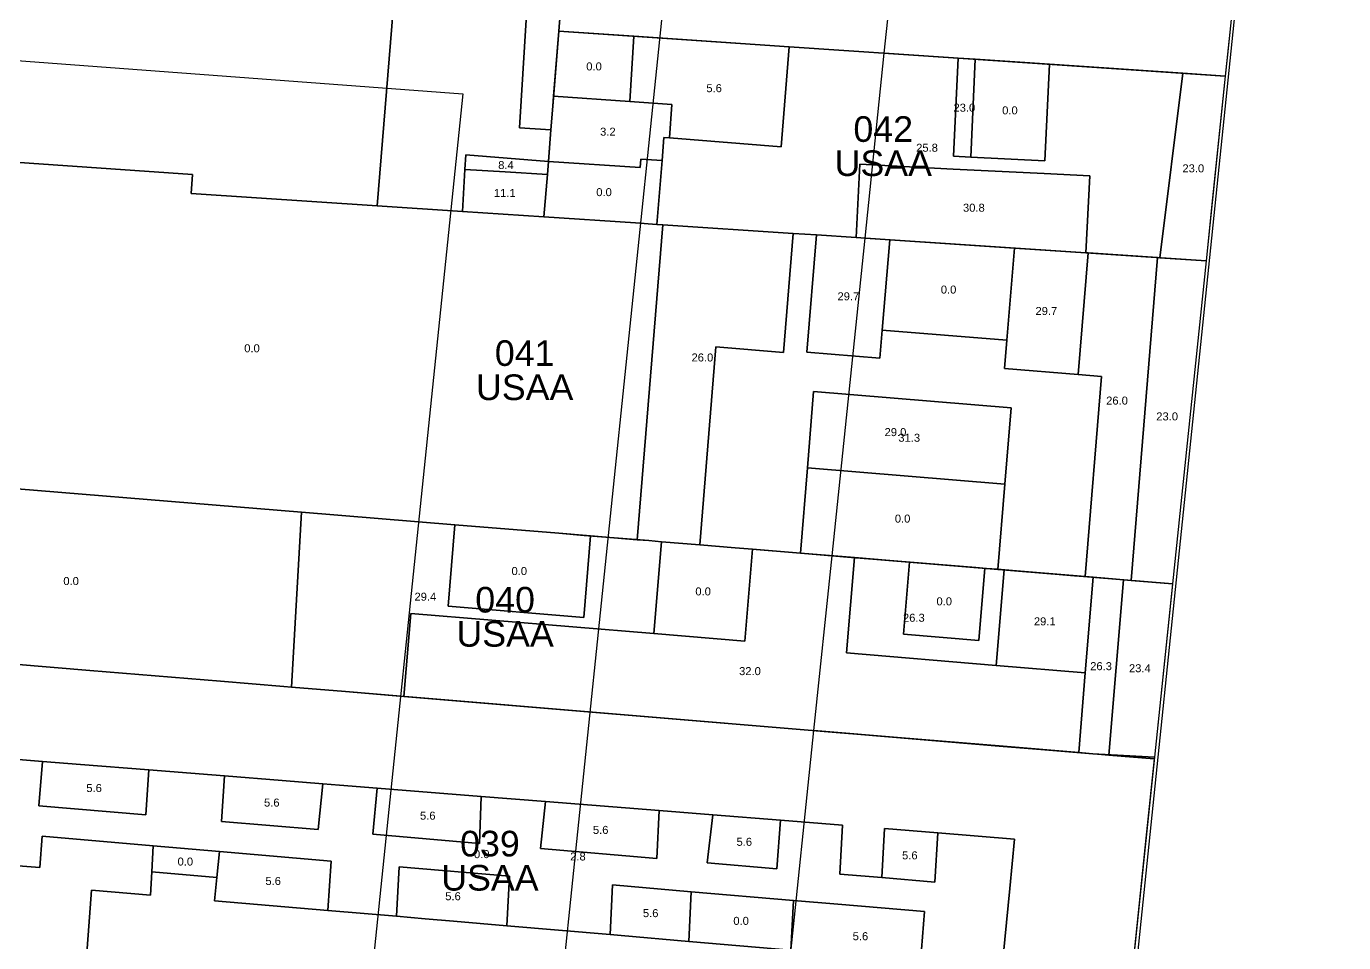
# Model space of a CAD drawing. Header units: metres. Extents: x 6369871 to 6369992, y 6169898 to 6170070.
# Drawn here: x 6369930 to 6369991.7, y 6169969.3 to 6170012.2 of the extents above; entities that cross this region are included whole.
import ezdxf
from ezdxf.enums import TextEntityAlignment as Align

# ---------------------------------------------------------------- set-up
doc = ezdxf.new("R2010")
doc.units = ezdxf.units.M
doc.linetypes.add('DASHED', pattern=[10, 5, -5])
for name, color, linetype, true_color in [('banda_minima', 1, 'Continuous', 0xe41a1c), ('ldf', 7, 'Continuous', 0x000000), ('lfi', 141, 'Continuous', 0x3579b1), ('lib', 2, 'Continuous', 0xffd306), ('manzanas', 250, 'Continuous', 0x404040), ('parcelas', 252, 'Continuous', 0x606060), ('parcelas_etiquetas', 252, 'Continuous', 0x606060), ('tejido', 8, 'Continuous', 0x808080)]:
    doc.layers.add(name, color=color, linetype=linetype, true_color=true_color)
doc.styles.add('ArialBold', font='Arial.ttf')

msp = doc.modelspace()

# ---------------------------------------------------------------- linework, layer by layer
at = {"layer": 'banda_minima', "color": 1, "linetype": 'DASHED', "ltscale": 5}
for points in [[(6369987.094, 6170018.485), (6369986.199, 6170009.878), (6369970.225, 6170010.956), (6369971.125, 6170019.616), (6369987.094, 6170018.485)], [(6369970.225, 6170010.956), (6369986.199, 6170009.878), (6369985.3, 6170001.232), (6369969.324, 6170002.291), (6369970.225, 6170010.956)], [(6369969.324, 6170002.291), (6369985.3, 6170001.232), (6369983.726, 6169986.104), (6369967.776, 6169987.415), (6369969.324, 6170002.291)], [(6369967.777, 6169987.415), (6369983.726, 6169986.104), (6369982.882, 6169977.988), (6369980.004, 6169978.138), (6369966.924, 6169979.226), (6369967.777, 6169987.415)], [(6369966.924, 6169979.226), (6369980.004, 6169978.138), (6369982.882, 6169977.988), (6369981.357, 6169963.318), (6369965.407, 6169964.635), (6369966.924, 6169979.226)]]:
    msp.add_lwpolyline(points, dxfattribs=at)
at = {"layer": 'ldf'}
for points in [[(6369954.974, 6170011.986), (6369955.358, 6170016.788), (6369955.673, 6170020.711)], [(6369954.28, 6170003.287), (6369954.438, 6170005.273), (6369954.471, 6170005.682), (6369954.606, 6170007.367), (6369954.694, 6170008.474), (6369954.974, 6170011.986)], [(6369954.28, 6170003.287), (6369950.455, 6170003.541), (6369946.456, 6170003.806)]]:
    msp.add_lwpolyline(points, dxfattribs=at)
at = {"layer": 'lfi'}
msp.add_lwpolyline([(6369905.924, 6170026.399), (6369960.799, 6170022.316), (6369952.382, 6169940.995), (6369900.291, 6169940.412), (6369905.924, 6170026.399)], dxfattribs=at)
at = {"layer": 'lib'}
msp.add_lwpolyline([(6369913.899, 6170011.776), (6369950.483, 6170009.054), (6369944.871, 6169954.84), (6369910.144, 6169954.452), (6369913.899, 6170011.776)], dxfattribs=at)
at = {"layer": 'manzanas'}
msp.add_lwpolyline([(6369882, 6170070.267), (6369991.749, 6170062.101), (6369974.916, 6169899.46), (6369870.732, 6169898.294), (6369882, 6170070.267)], dxfattribs=at)
at = {"layer": 'parcelas'}
for points in [[(6369948.085, 6170023.592), (6369947.746, 6170019.478), (6369947.402, 6170015.297), (6369946.456, 6170003.806), (6369937.749, 6170004.381), (6369937.81, 6170005.279), (6369923.612, 6170006.259)], [(6369955.358, 6170016.788), (6369954.974, 6170011.986), (6369954.694, 6170008.474), (6369954.606, 6170007.367), (6369954.471, 6170005.682), (6369954.438, 6170005.273), (6369954.28, 6170003.287), (6369950.455, 6170003.541), (6369946.456, 6170003.806), (6369947.402, 6170015.297)], [(6369986.664, 6170014.358), (6369986.303, 6170010.874), (6369986.199, 6170009.878), (6369984.215, 6170010.012), (6369977.96, 6170010.435), (6369974.48, 6170010.669), (6369973.681, 6170010.723), (6369965.772, 6170011.256), (6369964.169, 6170011.365), (6369954.974, 6170011.986), (6369955.358, 6170016.788)], [(6369954.471, 6170005.682), (6369954.606, 6170007.367), (6369954.694, 6170008.474), (6369954.974, 6170011.986), (6369964.169, 6170011.365), (6369965.772, 6170011.256), (6369973.681, 6170010.723), (6369974.48, 6170010.669), (6369977.96, 6170010.435), (6369984.215, 6170010.012), (6369986.199, 6170009.878), (6369986.137, 6170009.281), (6369985.559, 6170003.721), (6369985.363, 6170001.83), (6369985.3, 6170001.232), (6369983.13, 6170001.376), (6369983.028, 6170001.383), (6369979.773, 6170001.599), (6369979.668, 6170001.606), (6369976.326, 6170001.827), (6369970.478, 6170002.214), (6369968.911, 6170002.318), (6369967.054, 6170002.441), (6369965.953, 6170002.514), (6369959.851, 6170002.918), (6369959.573, 6170002.937), (6369958.575, 6170003.002), (6369954.28, 6170003.287), (6369954.438, 6170005.273), (6369954.471, 6170005.682)], [(6369923.612, 6170006.259), (6369937.81, 6170005.279), (6369937.749, 6170004.381), (6369946.456, 6170003.806), (6369950.455, 6170003.541), (6369954.28, 6170003.287), (6369958.575, 6170003.002), (6369959.573, 6170002.937), (6369959.851, 6170002.918), (6369965.953, 6170002.514), (6369967.054, 6170002.441), (6369968.911, 6170002.318), (6369970.478, 6170002.214), (6369976.326, 6170001.827), (6369979.668, 6170001.606), (6369979.773, 6170001.599), (6369983.028, 6170001.383), (6369983.13, 6170001.376), (6369985.3, 6170001.232), (6369983.726, 6169986.104), (6369981.786, 6169986.263), (6369980.921, 6169986.334), (6369979.637, 6169986.44), (6369979.14, 6169986.48), (6369975.517, 6169986.779), (6369975.019, 6169986.82), (6369974.52, 6169986.86), (6369970.283, 6169987.209), (6369969.485, 6169987.275), (6369968.688, 6169987.34), (6369966.294, 6169987.537), (6369963.84, 6169987.739), (6369963.243, 6169987.788), (6369961.577, 6169987.925), (6369959.787, 6169988.072), (6369959.189, 6169988.122), (6369958.59, 6169988.17)], [(6369925.394, 6169990.9), (6369942.911, 6169989.46), (6369950.098, 6169988.869), (6369954.969, 6169988.469), (6369956.165, 6169988.37), (6369958.59, 6169988.17), (6369959.189, 6169988.122), (6369959.787, 6169988.072), (6369961.577, 6169987.925), (6369963.243, 6169987.788), (6369963.84, 6169987.739), (6369966.294, 6169987.537), (6369968.688, 6169987.34), (6369969.485, 6169987.275), (6369970.283, 6169987.209), (6369974.52, 6169986.86), (6369975.019, 6169986.82), (6369975.517, 6169986.779), (6369979.14, 6169986.48), (6369979.637, 6169986.44), (6369980.921, 6169986.334), (6369981.786, 6169986.263), (6369983.726, 6169986.104), (6369983.708, 6169985.922), (6369982.882, 6169977.988), (6369980.004, 6169978.138), (6369978.34, 6169978.276), (6369975.799, 6169978.487), (6369968.935, 6169979.058), (6369967.969, 6169979.139), (6369947.566, 6169980.835), (6369944.978, 6169981.05), (6369942.443, 6169981.261), (6369942.085, 6169981.29), (6369939.121, 6169981.538), (6369932.997, 6169982.046), (6369922.018, 6169982.959)], [(6369958.59, 6169988.17), (6369956.165, 6169988.37), (6369954.969, 6169988.469), (6369950.098, 6169988.869), (6369942.911, 6169989.46), (6369925.394, 6169990.9)], [(6369920.844, 6169969.232), (6369921.142, 6169972.715), (6369921.237, 6169973.818), (6369921.349, 6169975.127), (6369921.639, 6169978.532), (6369921.685, 6169979.059), (6369922.018, 6169982.959), (6369932.997, 6169982.046), (6369939.121, 6169981.538), (6369942.085, 6169981.29), (6369942.443, 6169981.261), (6369944.978, 6169981.05), (6369947.566, 6169980.835), (6369967.969, 6169979.139), (6369968.935, 6169979.058), (6369975.799, 6169978.487), (6369978.34, 6169978.276), (6369980.004, 6169978.138), (6369982.882, 6169977.988), (6369982.487, 6169974.186), (6369981.731, 6169966.913)]]:
    msp.add_lwpolyline(points, dxfattribs=at)
at = {"layer": 'tejido'}
for points in [[(6369954.487, 6170005.878), (6369950.622, 6170006.187), (6369950.579, 6170005.513), (6369950.455, 6170003.541), (6369946.456, 6170003.806), (6369947.402, 6170015.297), (6369947.746, 6170019.477), (6369948.085, 6170023.592), (6369948.088, 6170023.629), (6369952.289, 6170023.293), (6369952.569, 6170026.8), (6369953.301, 6170026.741), (6369952.755, 6170020.577), (6369953.466, 6170020.515), (6369953.939, 6170020.473), (6369953.878, 6170019.491), (6369950.011, 6170019.731), (6369949.736, 6170015.303), (6369953.604, 6170015.063), (6369953.132, 6170007.459), (6369954.606, 6170007.367), (6369954.487, 6170005.878)], [(6369956.162, 6170026.836), (6369955.673, 6170020.711), (6369955.358, 6170016.788), (6369954.974, 6170011.986), (6369954.694, 6170008.474), (6369954.606, 6170007.367), (6369953.132, 6170007.459), (6369953.604, 6170015.063), (6369953.878, 6170019.491), (6369953.939, 6170020.473), (6369953.466, 6170020.515), (6369952.755, 6170020.577), (6369953.301, 6170026.741), (6369954.034, 6170026.683), (6369954.06, 6170027.004), (6369956.162, 6170026.836)], [(6369948.085, 6170023.592), (6369947.746, 6170019.478), (6369947.402, 6170015.297), (6369946.456, 6170003.806), (6369937.749, 6170004.381), (6369937.81, 6170005.279), (6369923.612, 6170006.26), (6369923.735, 6170007.532), (6369923.956, 6170009.815), (6369924.384, 6170014.246), (6369925.197, 6170022.656), (6369925.259, 6170023.297), (6369937.919, 6170022.013), (6369938.129, 6170024.548), (6369948.085, 6170023.592)], [(6369986.665, 6170014.358), (6369986.303, 6170010.874), (6369986.199, 6170009.878), (6369984.215, 6170010.012), (6369977.96, 6170010.435), (6369974.48, 6170010.669), (6369973.681, 6170010.723), (6369965.772, 6170011.256), (6369958.489, 6170011.749), (6369954.974, 6170011.986), (6369955.359, 6170016.788)], [(6369958.489, 6170011.749), (6369958.307, 6170008.688), (6369954.731, 6170008.935), (6369954.974, 6170011.986), (6369958.489, 6170011.749)], [(6369958.307, 6170008.688), (6369958.489, 6170011.749), (6369965.772, 6170011.257), (6369965.392, 6170006.563), (6369960.158, 6170006.987), (6369960.275, 6170008.552), (6369958.307, 6170008.688)], [(6369973.681, 6170010.723), (6369973.474, 6170006.128), (6369974.274, 6170006.088), (6369977.751, 6170005.913), (6369977.96, 6170010.435), (6369984.215, 6170010.012), (6369983.13, 6170001.376), (6369983.028, 6170001.383), (6369979.773, 6170001.599), (6369979.668, 6170001.606), (6369979.853, 6170005.204), (6369977.724, 6170005.314), (6369973.446, 6170005.529), (6369969.085, 6170005.752), (6369968.911, 6170002.318), (6369967.054, 6170002.441), (6369965.953, 6170002.514), (6369959.85, 6170002.918), (6369959.573, 6170002.937), (6369959.813, 6170005.927), (6369959.901, 6170007.008), (6369960.158, 6170006.987), (6369965.391, 6170006.562), (6369965.772, 6170011.256), (6369973.681, 6170010.723)], [(6369974.48, 6170010.669), (6369974.274, 6170006.088), (6369973.474, 6170006.128), (6369973.681, 6170010.723), (6369974.48, 6170010.669)], [(6369977.96, 6170010.435), (6369977.751, 6170005.913), (6369974.274, 6170006.088), (6369974.48, 6170010.669), (6369977.96, 6170010.435)], [(6369986.199, 6170009.878), (6369986.137, 6170009.281), (6369985.559, 6170003.721), (6369985.363, 6170001.83), (6369985.3, 6170001.232), (6369983.13, 6170001.376), (6369984.215, 6170010.012), (6369986.199, 6170009.878)], [(6369960.158, 6170006.987), (6369959.901, 6170007.008), (6369959.813, 6170005.927), (6369958.816, 6170005.994), (6369958.784, 6170005.6), (6369954.487, 6170005.879), (6369954.606, 6170007.367), (6369954.694, 6170008.474), (6369954.731, 6170008.935), (6369958.307, 6170008.688), (6369960.275, 6170008.552), (6369960.158, 6170006.987)], [(6369923.612, 6170006.26), (6369937.81, 6170005.279), (6369937.749, 6170004.381), (6369946.456, 6170003.806), (6369950.455, 6170003.541), (6369954.28, 6170003.287), (6369958.575, 6170003.002), (6369959.573, 6170002.937), (6369959.851, 6170002.919), (6369958.639, 6169988.166), (6369956.461, 6169988.346), (6369954.969, 6169988.469), (6369950.098, 6169988.869), (6369942.911, 6169989.46), (6369925.394, 6169990.9), (6369921.902, 6169991.187), (6369922.311, 6170000.292), (6369922.708, 6170006.322), (6369923.612, 6170006.26)], [(6369954.438, 6170005.273), (6369952.462, 6170005.395), (6369950.579, 6170005.513), (6369950.622, 6170006.187), (6369954.487, 6170005.878), (6369954.438, 6170005.273)], [(6369959.813, 6170005.927), (6369959.573, 6170002.937), (6369958.575, 6170003.002), (6369954.28, 6170003.287), (6369954.438, 6170005.273), (6369954.487, 6170005.879), (6369958.784, 6170005.6), (6369958.816, 6170005.994), (6369959.813, 6170005.927)], [(6369973.446, 6170005.529), (6369977.724, 6170005.314), (6369979.853, 6170005.204), (6369979.668, 6170001.606), (6369976.326, 6170001.827), (6369970.478, 6170002.214), (6369968.911, 6170002.318), (6369969.085, 6170005.752), (6369973.446, 6170005.529)], [(6369954.438, 6170005.273), (6369954.28, 6170003.287), (6369950.455, 6170003.541), (6369950.579, 6170005.513), (6369952.462, 6170005.395), (6369954.438, 6170005.273)], [(6369965.953, 6170002.514), (6369965.495, 6169996.935), (6369962.338, 6169997.194), (6369961.577, 6169987.925), (6369959.787, 6169988.072), (6369959.189, 6169988.122), (6369958.639, 6169988.166), (6369959.851, 6170002.918), (6369965.953, 6170002.514)], [(6369967.054, 6170002.441), (6369966.603, 6169996.947), (6369970.022, 6169996.666), (6369970.13, 6169997.985), (6369975.971, 6169997.506), (6369975.863, 6169996.186), (6369979.305, 6169995.904), (6369980.407, 6169995.813), (6369979.637, 6169986.44), (6369975.847, 6169986.752), (6369975.543, 6169986.777), (6369975.871, 6169990.774), (6369976.165, 6169994.349), (6369966.916, 6169995.109), (6369966.623, 6169991.534), (6369966.294, 6169987.537), (6369964.043, 6169987.722), (6369963.243, 6169987.788), (6369961.577, 6169987.925), (6369962.338, 6169997.194), (6369965.495, 6169996.935), (6369965.953, 6170002.514), (6369967.054, 6170002.441)], [(6369968.912, 6170002.318), (6369970.478, 6170002.214), (6369970.13, 6169997.985), (6369970.022, 6169996.666), (6369966.603, 6169996.947), (6369967.054, 6170002.441), (6369968.912, 6170002.318)], [(6369976.326, 6170001.827), (6369975.971, 6169997.505), (6369970.13, 6169997.985), (6369970.478, 6170002.214), (6369976.326, 6170001.827)], [(6369979.668, 6170001.606), (6369979.773, 6170001.599), (6369979.305, 6169995.903), (6369975.863, 6169996.186), (6369975.971, 6169997.505), (6369976.326, 6170001.827), (6369979.668, 6170001.606)], [(6369983.028, 6170001.383), (6369981.786, 6169986.263), (6369981.432, 6169986.292), (6369980.016, 6169986.408), (6369979.637, 6169986.44), (6369980.407, 6169995.813), (6369979.305, 6169995.904), (6369979.773, 6170001.599), (6369983.028, 6170001.383)], [(6369983.13, 6170001.376), (6369985.3, 6170001.232), (6369983.726, 6169986.104), (6369981.786, 6169986.263), (6369983.028, 6170001.383), (6369983.13, 6170001.376)], [(6369975.871, 6169990.774), (6369966.623, 6169991.534), (6369966.916, 6169995.109), (6369976.165, 6169994.349), (6369975.871, 6169990.774)], [(6369975.871, 6169990.774), (6369975.543, 6169986.777), (6369975.517, 6169986.779), (6369975.019, 6169986.82), (6369974.52, 6169986.861), (6369971.404, 6169987.117), (6369968.83, 6169987.328), (6369966.294, 6169987.537), (6369966.623, 6169991.534), (6369975.871, 6169990.774)], [(6369942.911, 6169989.46), (6369942.443, 6169981.261), (6369942.085, 6169981.291), (6369939.121, 6169981.538), (6369932.997, 6169982.046), (6369922.018, 6169982.959), (6369921.3, 6169983.019), (6369921.59, 6169987.7), (6369921.714, 6169989.728), (6369921.902, 6169991.187), (6369925.394, 6169990.899), (6369942.911, 6169989.46)], [(6369949.784, 6169985.052), (6369956.147, 6169984.528), (6369956.461, 6169988.346), (6369958.639, 6169988.166), (6369959.189, 6169988.122), (6369959.787, 6169988.072), (6369959.433, 6169983.768), (6369948.037, 6169984.715), (6369947.714, 6169980.822), (6369944.978, 6169981.05), (6369942.444, 6169981.261), (6369942.911, 6169989.46), (6369950.098, 6169988.869), (6369949.784, 6169985.052)], [(6369956.461, 6169988.346), (6369956.147, 6169984.528), (6369949.784, 6169985.052), (6369950.098, 6169988.869), (6369954.969, 6169988.468), (6369956.461, 6169988.346)], [(6369959.433, 6169983.768), (6369959.787, 6169988.072), (6369961.577, 6169987.925), (6369963.243, 6169987.788), (6369964.043, 6169987.722), (6369963.685, 6169983.414), (6369959.433, 6169983.768)], [(6369968.83, 6169987.328), (6369968.459, 6169982.86), (6369975.475, 6169982.277), (6369979.645, 6169981.931), (6369979.334, 6169978.194), (6369975.799, 6169978.488), (6369968.935, 6169979.058), (6369967.969, 6169979.139), (6369947.714, 6169980.822), (6369948.037, 6169984.715), (6369959.433, 6169983.768), (6369963.685, 6169983.415), (6369964.043, 6169987.722), (6369966.294, 6169987.537), (6369968.83, 6169987.328)], [(6369971.404, 6169987.117), (6369971.123, 6169983.737), (6369974.663, 6169983.443), (6369974.944, 6169986.826), (6369975.019, 6169986.82), (6369975.517, 6169986.779), (6369975.543, 6169986.777), (6369975.847, 6169986.752), (6369975.475, 6169982.277), (6369968.459, 6169982.86), (6369968.83, 6169987.328), (6369971.404, 6169987.117)], [(6369974.944, 6169986.826), (6369974.663, 6169983.442), (6369971.123, 6169983.737), (6369971.404, 6169987.117), (6369974.52, 6169986.86), (6369974.944, 6169986.826)], [(6369975.475, 6169982.277), (6369975.847, 6169986.752), (6369979.637, 6169986.439), (6369980.016, 6169986.408), (6369979.644, 6169981.931), (6369975.475, 6169982.277)], [(6369981.432, 6169986.292), (6369980.749, 6169978.076), (6369980.003, 6169978.138), (6369979.334, 6169978.194), (6369979.644, 6169981.931), (6369980.016, 6169986.408), (6369981.432, 6169986.292)], [(6369980.749, 6169978.076), (6369981.432, 6169986.292), (6369981.786, 6169986.263), (6369983.726, 6169986.104), (6369983.708, 6169985.922), (6369982.882, 6169977.988), (6369982.873, 6169977.9), (6369980.749, 6169978.076)], [(6369922.019, 6169982.959), (6369932.997, 6169982.046), (6369939.122, 6169981.538), (6369942.085, 6169981.291)], [(6369942.085, 6169981.291), (6369942.444, 6169981.261), (6369944.978, 6169981.05), (6369947.714, 6169980.822), (6369967.969, 6169979.139), (6369968.935, 6169979.058), (6369975.799, 6169978.488), (6369979.334, 6169978.194), (6369980.749, 6169978.076), (6369982.873, 6169977.9), (6369982.487, 6169974.186), (6369981.731, 6169966.913)], [(6369971.966, 6169968.979), (6369972.117, 6169970.749), (6369968.041, 6169971.096), (6369965.97, 6169971.272), (6369961.183, 6169971.68), (6369957.494, 6169971.995), (6369957.374, 6169969.67), (6369952.534, 6169970.084), (6369952.67, 6169972.403), (6369947.489, 6169972.845), (6369947.376, 6169970.526), (6369944.151, 6169970.803), (6369944.31, 6169973.116), (6369939.076, 6169973.563), (6369935.971, 6169973.829), (6369930.773, 6169974.273), (6369930.65, 6169972.818), (6369926.601, 6169973.123), (6369926.716, 6169974.619), (6369925.084, 6169974.758), (6369925.204, 6169976.163), (6369926.823, 6169976.024), (6369927.023, 6169978.087), (6369930.788, 6169977.785)], [(6369975.802, 6169968.651), (6369976.103, 6169971.827), (6369976.325, 6169974.147), (6369972.734, 6169974.435), (6369970.241, 6169974.633), (6369970.109, 6169972.337), (6369968.141, 6169972.505), (6369968.26, 6169974.79), (6369965.356, 6169975.022), (6369962.184, 6169975.276), (6369959.681, 6169975.476), (6369954.353, 6169975.903), (6369951.336, 6169976.142), (6369946.461, 6169976.532), (6369944.693, 6169976.673), (6369943.915, 6169976.735), (6369942.012, 6169976.887), (6369939.305, 6169977.105), (6369938.72, 6169977.149), (6369935.763, 6169977.387), (6369932.568, 6169977.643), (6369930.788, 6169977.785), (6369927.023, 6169978.087)], [(6369935.763, 6169977.387), (6369935.62, 6169975.274), (6369930.605, 6169975.701), (6369930.788, 6169977.785), (6369932.568, 6169977.643), (6369935.763, 6169977.387)], [(6369930.788, 6169977.785), (6369930.605, 6169975.701), (6369935.62, 6169975.274), (6369935.763, 6169977.387), (6369938.72, 6169977.149), (6369939.305, 6169977.105), (6369939.172, 6169974.972), (6369943.699, 6169974.588), (6369943.915, 6169976.735), (6369944.693, 6169976.673), (6369946.461, 6169976.531), (6369946.267, 6169974.368), (6369951.254, 6169973.943), (6369951.335, 6169976.142), (6369954.353, 6169975.903), (6369954.115, 6169973.699), (6369959.573, 6169973.233), (6369959.681, 6169975.476), (6369962.184, 6169975.276), (6369961.927, 6169973.035), (6369965.192, 6169972.755), (6369965.356, 6169975.022), (6369968.26, 6169974.79), (6369968.14, 6169972.504), (6369970.109, 6169972.337), (6369972.6, 6169972.126), (6369972.734, 6169974.435), (6369976.325, 6169974.147), (6369976.103, 6169971.827), (6369975.802, 6169968.651)], [(6369943.915, 6169976.735), (6369943.699, 6169974.588), (6369939.172, 6169974.972), (6369939.305, 6169977.105), (6369942.012, 6169976.887), (6369943.915, 6169976.735)], [(6369951.335, 6169976.142), (6369951.254, 6169973.943), (6369946.267, 6169974.368), (6369946.461, 6169976.531), (6369951.335, 6169976.142)], [(6369959.681, 6169975.476), (6369959.573, 6169973.233), (6369954.115, 6169973.699), (6369954.353, 6169975.903), (6369959.681, 6169975.476)], [(6369965.356, 6169975.022), (6369965.192, 6169972.755), (6369961.927, 6169973.035), (6369962.184, 6169975.276), (6369965.356, 6169975.022)], [(6369935.971, 6169973.829), (6369935.901, 6169972.61), (6369935.838, 6169971.513), (6369933.08, 6169971.748), (6369932.743, 6169967.333), (6369931.818, 6169967.409), (6369927.263, 6169967.785), (6369922.775, 6169968.156), (6369923.112, 6169972.565), (6369923.174, 6169973.38), (6369924.955, 6169973.247), (6369926.601, 6169973.123), (6369930.65, 6169972.818), (6369930.773, 6169974.273), (6369935.971, 6169973.829)], [(6369972.734, 6169974.435), (6369972.6, 6169972.126), (6369970.109, 6169972.337), (6369970.241, 6169974.633), (6369972.734, 6169974.435)], [(6369939.076, 6169973.563), (6369938.949, 6169972.349), (6369935.901, 6169972.61), (6369935.971, 6169973.829), (6369939.076, 6169973.563)], [(6369944.151, 6169970.803), (6369938.835, 6169971.256), (6369938.949, 6169972.349), (6369939.076, 6169973.563), (6369944.31, 6169973.116), (6369944.151, 6169970.803)], [(6369932.743, 6169967.333), (6369933.081, 6169971.748), (6369935.838, 6169971.513), (6369935.901, 6169972.61), (6369938.949, 6169972.349), (6369938.835, 6169971.256), (6369944.151, 6169970.803), (6369947.376, 6169970.526), (6369948.711, 6169970.412), (6369950.043, 6169970.298), (6369952.534, 6169970.085), (6369957.374, 6169969.671), (6369957.902, 6169969.625), (6369961.064, 6169969.354), (6369965.85, 6169968.946)], [(6369952.534, 6169970.084), (6369950.043, 6169970.298), (6369948.711, 6169970.412), (6369947.376, 6169970.526), (6369947.489, 6169972.845), (6369952.67, 6169972.403), (6369952.534, 6169970.084)], [(6369961.183, 6169971.68), (6369961.064, 6169969.354), (6369957.902, 6169969.625), (6369957.374, 6169969.67), (6369957.494, 6169971.995), (6369961.183, 6169971.68)], [(6369965.97, 6169971.272), (6369965.85, 6169968.946), (6369961.064, 6169969.354), (6369961.183, 6169971.68), (6369965.97, 6169971.272)], [(6369971.966, 6169968.979), (6369971.861, 6169967.754), (6369967.78, 6169968.108), (6369967.837, 6169968.776), (6369965.85, 6169968.946), (6369965.97, 6169971.272), (6369968.041, 6169971.096), (6369972.117, 6169970.749), (6369971.966, 6169968.979)]]:
    msp.add_lwpolyline(points, dxfattribs=at)

# ---------------------------------------------------------------- texts
at = {"layer": 'parcelas_etiquetas', "color": 252, "style": 'ArialBold'}
for s, p in [('042', (6369970.177, 6170007.401)), ('USAA', (6369970.177, 6170005.801)), ('041', (6369953.376, 6169996.907)), ('USAA', (6369953.376, 6169995.307)), ('040', (6369952.459, 6169985.356)), ('USAA', (6369952.459, 6169983.756)), ('039', (6369951.747, 6169973.932)), ('USAA', (6369951.747, 6169972.332))]:
    msp.add_text(s, height=1.2, dxfattribs=at).set_placement(p, align=Align.MIDDLE_CENTER)
at = {"layer": 'tejido', "color": 8, "style": 'ArialBold'}
for s, p in [('0.0', (6369956.625, 6170010.335)), ('5.6', (6369962.252, 6170009.316)), ('23.0', (6369973.977, 6170008.402)), ('0.0', (6369976.112, 6170008.277)), ('3.2', (6369957.273, 6170007.279)), ('25.8', (6369972.228, 6170006.526)), ('8.4', (6369952.498, 6170005.715)), ('23.0', (6369984.704, 6170005.56)), ('11.1', (6369952.441, 6170004.405)), ('0.0', (6369957.094, 6170004.447)), ('30.8', (6369974.422, 6170003.717)), ('29.7', (6369968.542, 6169999.567)), ('0.0', (6369973.237, 6169999.882)), ('29.7', (6369977.819, 6169998.879)), ('0.0', (6369940.599, 6169997.133)), ('26.0', (6369961.703, 6169996.702)), ('26.0', (6369981.131, 6169994.683)), ('23.0', (6369983.479, 6169993.942)), ('29.0', (6369970.749, 6169993.207)), ('31.3', (6369971.394, 6169992.942)), ('0.0', (6369971.083, 6169989.155)), ('0.0', (6369953.122, 6169986.699)), ('0.0', (6369932.123, 6169986.23)), ('29.4', (6369948.721, 6169985.497)), ('0.0', (6369961.737, 6169985.745)), ('0.0', (6369973.034, 6169985.28)), ('26.3', (6369971.61, 6169984.511)), ('29.1', (6369977.746, 6169984.342)), ('26.3', (6369980.383, 6169982.243)), ('23.4', (6369982.2, 6169982.146)), ('32.0', (6369963.932, 6169982.011)), ('5.6', (6369933.199, 6169976.535)), ('5.6', (6369941.526, 6169975.853)), ('5.6', (6369948.834, 6169975.241)), ('5.6', (6369956.936, 6169974.573)), ('0.0', (6369951.364, 6169973.438)), ('5.6', (6369963.666, 6169974.016)), ('0.0', (6369937.474, 6169973.09)), ('2.8', (6369955.87, 6169973.329)), ('5.6', (6369971.422, 6169973.382)), ('5.6', (6369941.592, 6169972.182)), ('5.6', (6369950.017, 6169971.466)), ('5.6', (6369959.279, 6169970.675)), ('0.0', (6369963.517, 6169970.313)), ('5.6', (6369969.108, 6169969.594))]:
    msp.add_text(s, height=0.375, dxfattribs=at).set_placement(p, align=Align.MIDDLE_CENTER)

doc.saveas('drawing.dxf')
